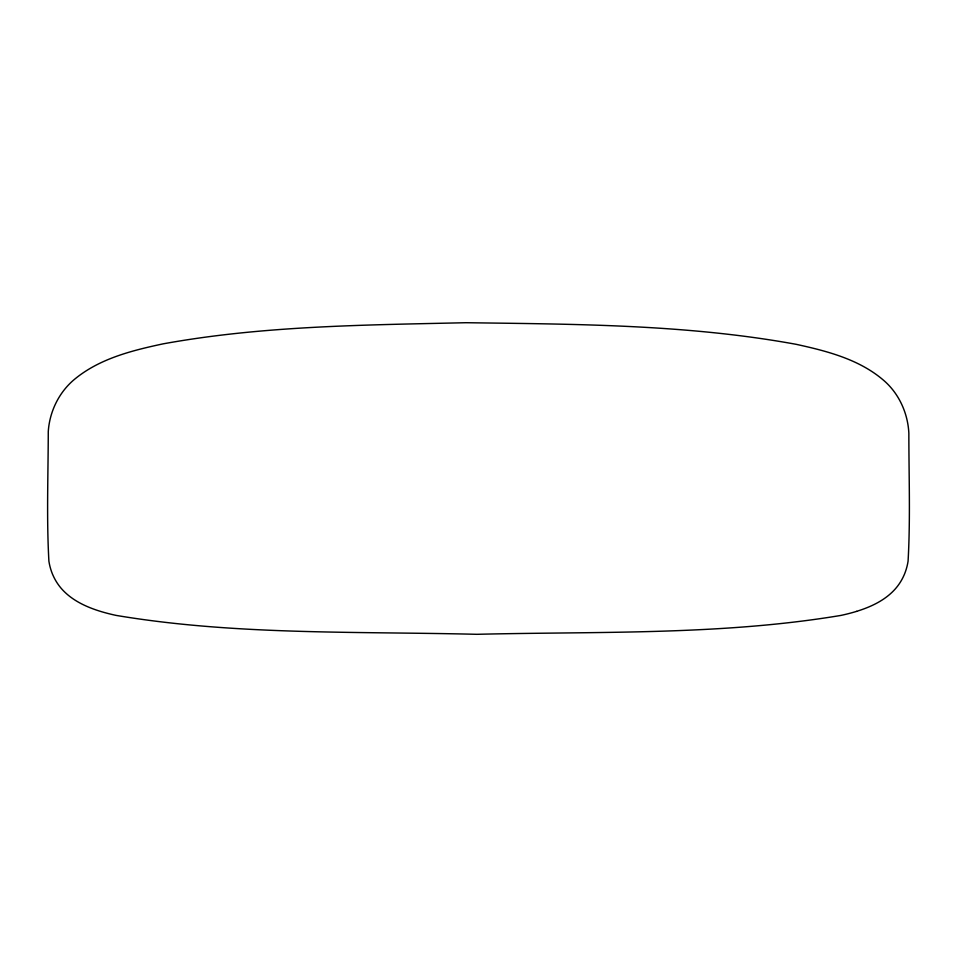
<?xml version="1.0" encoding="UTF-8"?>
<svg xmlns="http://www.w3.org/2000/svg" width="957" height="957" viewBox="0 0 957 957"><rect width="100%" height="100%" fill="white"/><g stroke="black" fill="none" stroke-linecap="round" stroke-linejoin="round"><path stroke-width="1.44" d="M856.599 611.356C871.444 606.762 886.302 599.8 896.422 587.598A52.432 52.432 0 0 0 904.03 575.205L904.556 573.985A58.078 58.078 0 0 0 908.073 561.221C910.478 518.658 908.851 475.82 908.851 433.162C907.858 413.388 899.197 393.985 884.244 380.862C859.757 359.425 827.207 351.111 796.164 344.317C687.437 324.435 576.174 324.208 466.023 322.712C364.916 325.033 262.876 325.679 163.061 343.862C131.958 350.513 99.456 358.6 74.467 379.355C58.999 392.203 49.597 411.558 48.269 431.547C48.197 474.72 46.486 518.12 48.903 561.233A58.078 58.078 0 0 0 52.432 573.997L52.97 575.205A52.432 52.432 0 0 0 60.578 587.61C71.069 600.218 86.561 607.24 101.956 611.822A197.441 197.441 0 0 0 116.108 615.399C235.123 635.352 356.686 631.297 476.873 634.312C598.149 631.345 720.8 635.46 840.904 615.423A193.481 193.481 0 0 0 856.599 611.379"/></g></svg>
